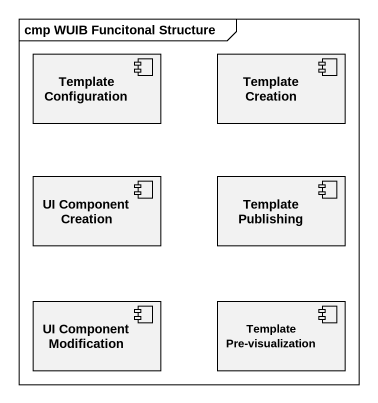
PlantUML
@startuml
mainframe cmp WUIB Funcitonal Structure
component "Template Configuration" as Template_Configuration
component "Template Creation" as Template_Creation
component "UI Component Creation" as UI_Component_Creation
component "Template Publishing" as Template_Publishing
component "UI Component Modification" as UI_Component_Modification
component "Template Pre-visualization" as Template_Pre_visualization
@enduml
